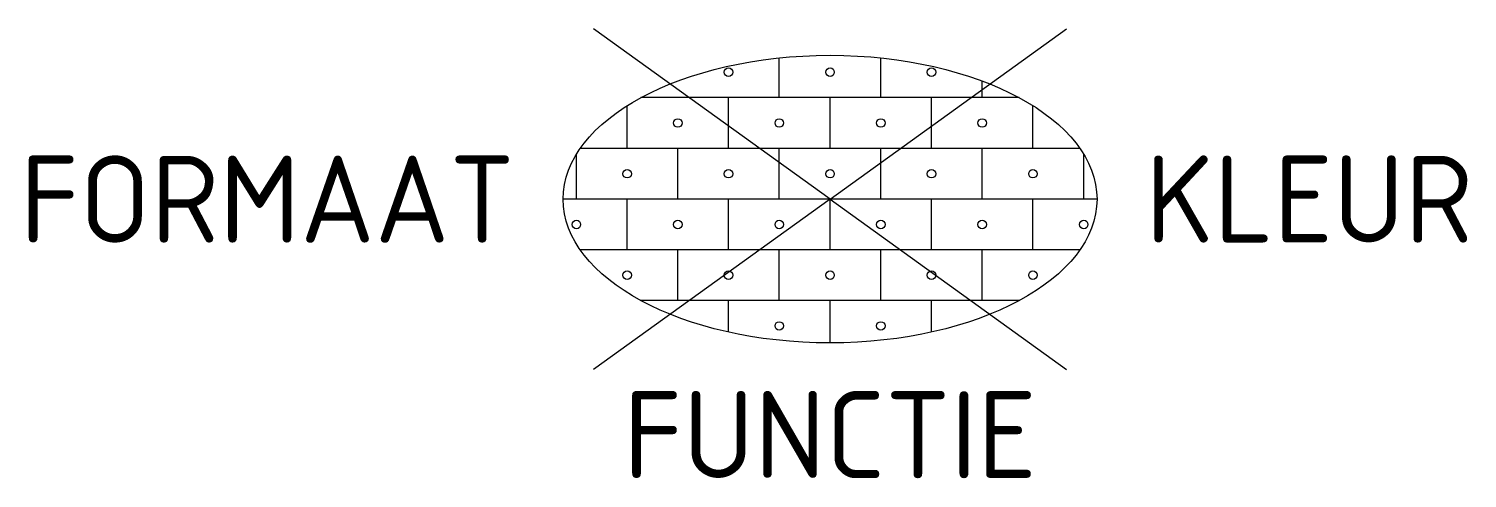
# Model space of a CAD drawing. Header units: metres. Extents: x -16.6 to 13.2, y -5.8 to 3.5.
import ezdxf
from ezdxf.enums import TextEntityAlignment as Align

# ---------------------------------------------------------------- set-up
doc = ezdxf.new("R2010")
doc.units = ezdxf.units.M
doc.styles.add('NLCS-ISO', font='NLCS-ISO.ttf')

msp = doc.modelspace()

# ---------------------------------------------------------------- linework, layer by layer
for p, q in [((0, 0), (-4.895, 3.524)), ((0, 0), (4.895, 3.524)), ((-1.05, 2.1), (-1.05, 2.921)), ((1.05, 2.1), (1.05, 2.921)), ((3.15, 2.1), (3.15, 2.444)), ((3.914, 2.1), (-3.914, 2.1)), ((-2.1, 1.05), (-2.1, 2.1)), ((0, 1.05), (0, 2.1)), ((2.1, 1.05), (2.1, 2.1)), ((-4.2, 1.05), (-4.2, 1.933)), ((4.2, 1.05), (4.2, 1.933)), ((-5.25, 0), (-5.25, 0.927)), ((5.169, 1.05), (-5.169, 1.05)), ((-3.15, 0), (-3.15, 1.05)), ((-1.05, 0), (-1.05, 1.05)), ((1.05, 0), (1.05, 1.05)), ((3.15, 0), (3.15, 1.05)), ((5.25, 0), (5.25, 0.927)), ((5.525, 0), (-5.525, 0)), ((0, 0), (-4.895, -3.524)), ((-4.2, -1.05), (-4.2, 0)), ((-2.1, -1.05), (-2.1, 0)), ((0, -1.05), (0, 0)), ((0, 0), (4.895, -3.524)), ((2.1, -1.05), (2.1, 0)), ((4.2, -1.05), (4.2, 0)), ((5.169, -1.05), (-5.169, -1.05)), ((-3.15, -2.1), (-3.15, -1.05)), ((-1.05, -2.1), (-1.05, -1.05)), ((1.05, -2.1), (1.05, -1.05)), ((3.15, -2.1), (3.15, -1.05)), ((3.914, -2.1), (-3.914, -2.1)), ((-2.1, -2.752), (-2.1, -2.1)), ((0, -2.975), (0, -2.1)), ((2.1, -2.752), (2.1, -2.1))]:
    msp.add_line(p, q)
for centre in [(-2.1, 2.625), (0, 2.625), (2.1, 2.625), (-3.15, 1.575), (-1.05, 1.575), (1.05, 1.575), (3.15, 1.575), (-4.2, 0.525), (-2.1, 0.525), (0, 0.525), (2.1, 0.525), (4.2, 0.525), (-5.25, -0.525), (-3.15, -0.525), (-1.05, -0.525), (1.05, -0.525), (3.15, -0.525), (5.25, -0.525), (-4.2, -1.575), (-2.1, -1.575), (0, -1.575), (2.1, -1.575), (4.2, -1.575), (-1.05, -2.625), (1.05, -2.625)]:
    msp.add_circle(centre, 0.0881)
msp.add_ellipse((0, 0), major_axis=(5.525, 0), ratio=0.538462)

# ---------------------------------------------------------------- texts
at = {"style": 'NLCS-ISO'}
msp.add_attdef('FORMAAT', text='KF', height=1.8, dxfattribs=at).set_placement((-6.525, 0), align=Align.MIDDLE_RIGHT)
msp.add_attdef('KLEUR', text='RD', height=1.8, dxfattribs=at).set_placement((6.525, 0), align=Align.MIDDLE_LEFT)
at = {"style": 'NLCS-ISO', "flags": 1}
msp.add_attdef('FUNCTIE', text='', height=1.8, dxfattribs=at).set_placement((0, -3.975), align=Align.TOP_CENTER)

doc.saveas('drawing.dxf')
